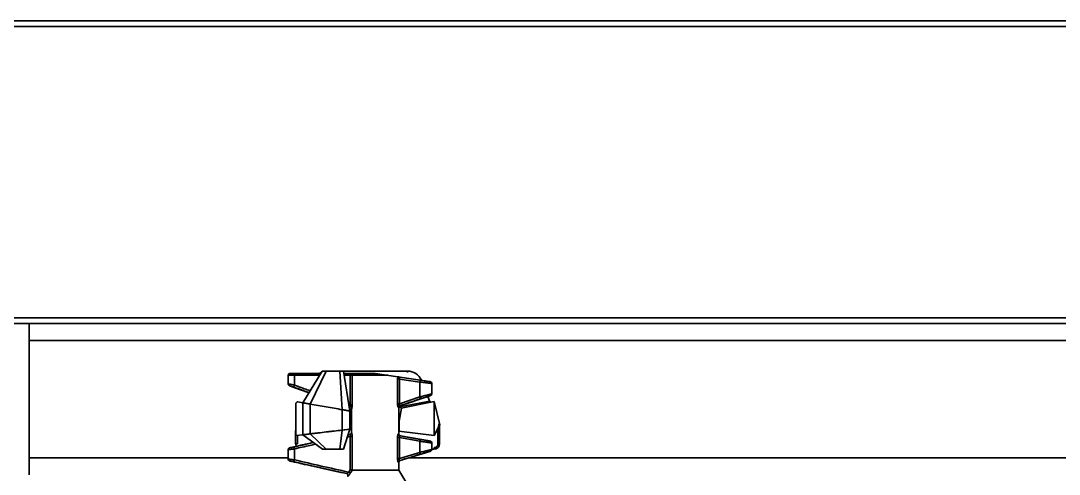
# Model space of a CAD drawing. Header units: millimetres. Extents: x 32496 to 166256, y 3504 to 23939.
# Drawn here: x 45608 to 46157, y 13317 to 13557 of the extents above; entities that cross this region are included whole.
import ezdxf

# ---------------------------------------------------------------- set-up
doc = ezdxf.new("R2010")
doc.units = ezdxf.units.MM
doc.layers.get('0').update_dxf_attribs({"lineweight": 35})

msp = doc.modelspace()

# ---------------------------------------------------------------- linework, layer by layer
at = {"linetype": 'Continuous'}
for p, q in [((52008.64, 13556.575), (40172.64, 13556.575)), ((52132.64, 13553.575), (40172.64, 13553.575)), ((52132.64, 13399.575), (40172.64, 13399.575)), ((52132.64, 13396.575), (40172.64, 13396.575)), ((45612.14, 13316.575), (45612.14, 13396.575)), ((46534.64, 13387.575), (45612.14, 13387.575)), ((45749.14, 13364.583), (45749.14, 13369.175)), ((45749.14, 13369.175), (45765.842, 13369.175)), ((45750.14, 13370.175), (45766.461, 13370.175)), ((45752.441, 13369.175), (45752.441, 13363.961)), ((45756.838, 13354.64), (45767.187, 13371.347)), ((45760.809, 13353.944), (45769.206, 13371.377)), ((45767.187, 13371.347), (45767.206, 13371.377)), ((45767.206, 13371.377), (45778.397, 13371.377)), ((45777.706, 13350.981), (45776.397, 13371.377)), ((45781.706, 13350.281), (45778.397, 13371.377)), ((45812.236, 13371.374), (45778.397, 13371.376)), ((45781.706, 13350.287), (45778.398, 13371.377)), ((45778.585, 13370.175), (45795.065, 13370.175)), ((45778.742, 13369.175), (45801.831, 13369.175)), ((45781.969, 13369.175), (45781.969, 13353.482)), ((45782.953, 13353.483), (45782.953, 13369.175)), ((45795.213, 13370.165), (45823.908, 13365.876)), ((45807.64, 13368.307), (45807.38, 13368.307)), ((45808.162, 13368.196), (45819.01, 13366.58)), ((45812.236, 13371.374), (45812.236, 13370.643)), ((45750.338, 13363.421), (45750.357, 13363.414)), ((45750.357, 13363.414), (45755.11, 13361.719)), ((45806.961, 13367.446), (45806.961, 13354.091)), ((45807.961, 13354.091), (45807.961, 13367.207)), ((45818.809, 13365.591), (45807.961, 13367.207)), ((45818.809, 13365.591), (45818.809, 13357.709)), ((45819.14, 13365.55), (45818.809, 13365.591)), ((45825.14, 13359.435), (45825.14, 13364.82)), ((45755.11, 13361.719), (45760.142, 13359.975)), ((45807.961, 13354.091), (45818.809, 13357.709)), ((45824.04, 13358.324), (45808.322, 13353.065)), ((45818.809, 13357.709), (45819.14, 13357.801)), ((45823.004, 13357.977), (45823.942, 13355.628)), ((45824.048, 13358.327), (45824.04, 13358.324)), ((45753.14, 13337.288), (45753.14, 13354.097)), ((45754.312, 13355.082), (45756.838, 13354.64)), ((45756.838, 13354.64), (45756.838, 13337.725)), ((45760.809, 13338.195), (45760.809, 13353.944)), ((45781.159, 13353.766), (45781.969, 13353.482)), ((45782.007, 13352.409), (45781.336, 13352.641)), ((45781.338, 13352.627), (45781.967, 13352.409)), ((45782.007, 13352.409), (45781.967, 13352.409)), ((45782.953, 13353.483), (45781.969, 13353.482)), ((45807.961, 13354.091), (45806.961, 13354.091)), ((45807.424, 13352.117), (45807.64, 13352.117)), ((45807.64, 13352.117), (45807.64, 13338.175)), ((45809.001, 13351.835), (45807.815, 13344.905)), ((45808.322, 13353.065), (45808.095, 13353.065)), ((45808.131, 13352.414), (45823.074, 13355.374)), ((45826.429, 13355.288), (45808.975, 13351.83)), ((45826.429, 13337.288), (45826.429, 13355.288)), ((45826.429, 13355.288), (45829.34, 13342.988)), ((45777.706, 13350.982), (45777.706, 13340.192)), ((45781.586, 13351.049), (45782.64, 13350.864)), ((45781.706, 13340.665), (45781.706, 13350.281)), ((45781.742, 13350.274), (45781.706, 13350.281)), ((45782.64, 13351.464), (45782.64, 13338.783)), ((45782.64, 13351.464), (45782.678, 13351.464)), ((45781.758, 13340.671), (45782.64, 13340.775)), ((45807.816, 13344.911), (45807.796, 13339.66)), ((45828.735, 13341.804), (45826.429, 13337.288)), ((45828.26, 13340.874), (45828.26, 13332.857)), ((45828.781, 13343.507), (45828.735, 13341.804)), ((45828.735, 13341.804), (45829.02, 13342.361)), ((45829.189, 13342.483), (45828.781, 13343.507)), ((45829.02, 13342.361), (45829.34, 13342.988)), ((45829.261, 13342.112), (45829.26, 13333.073)), ((45753.14, 13340.23), (45753.06, 13340.009)), ((45753.06, 13333.078), (45753.06, 13340.009)), ((45756.838, 13337.725), (45753.14, 13337.288)), ((45754.06, 13332.86), (45754.06, 13337.397)), ((45767.206, 13330.075), (45756.838, 13337.725)), ((45769.206, 13330.075), (45760.809, 13338.195)), ((45776.397, 13330.076), (45777.707, 13340.192)), ((45777.706, 13340.192), (45781.706, 13340.665)), ((45778.397, 13330.075), (45781.706, 13340.665)), ((45778.398, 13330.075), (45781.706, 13340.662)), ((45781.97, 13336.795), (45780.388, 13336.451)), ((45780.735, 13337.556), (45781.89, 13337.805)), ((45780.738, 13337.565), (45781.851, 13337.805)), ((45781.575, 13340.649), (45781.758, 13340.671)), ((45781.851, 13337.805), (45781.89, 13337.805)), ((45781.969, 13336.797), (45781.969, 13319.257)), ((45781.969, 13336.797), (45782.953, 13336.797)), ((45782.677, 13338.783), (45782.64, 13338.783)), ((45782.953, 13318.976), (45782.953, 13336.797)), ((45806.961, 13336.215), (45806.961, 13325.129)), ((45806.961, 13336.215), (45807.961, 13336.215)), ((45807.64, 13338.175), (45807.431, 13338.175)), ((45807.64, 13339.68), (45826.429, 13337.288)), ((45807.961, 13325.129), (45807.961, 13336.215)), ((45818.809, 13334.294), (45807.961, 13336.215)), ((45808.242, 13337.19), (45808.465, 13337.19)), ((45808.242, 13337.19), (45819.037, 13335.279)), ((45823.897, 13334.449), (45808.465, 13337.19)), ((45749.14, 13324.848), (45749.14, 13329.881)), ((45750.46, 13330.995), (45750.358, 13330.972)), ((45752.97, 13331.561), (45750.46, 13330.995)), ((45750.473, 13330.998), (45750.46, 13330.995)), ((45755.225, 13332.054), (45750.473, 13330.998)), ((45752.442, 13330.269), (45752.442, 13324.451)), ((45755.229, 13332.055), (45752.97, 13331.561)), ((45755.227, 13332.054), (45762.418, 13333.608)), ((45767.206, 13330.075), (45778.397, 13330.075)), ((45818.809, 13334.294), (45818.809, 13328.421)), ((45819.14, 13334.245), (45818.809, 13334.294)), ((45823.897, 13334.449), (45823.929, 13334.444)), ((45825.14, 13329.99), (45825.14, 13333.378)), ((45825.14, 13333.378), (45825.14, 13333.378)), ((45825.14, 13330.075), (45826.372, 13330.075)), ((45749.14, 13325.575), (45612.14, 13325.575)), ((45807.961, 13325.129), (45806.961, 13325.129)), ((45807.961, 13325.129), (45818.809, 13328.421)), ((45824.014, 13328.886), (45808.349, 13324.118)), ((46534.64, 13325.575), (45813.138, 13325.575)), ((45818.809, 13328.421), (45819.14, 13328.504)), ((45824.02, 13328.888), (45824.014, 13328.886)), ((45750.455, 13323.731), (45750.468, 13323.729)), ((45750.455, 13323.731), (45752.852, 13323.179)), ((45750.468, 13323.729), (45755.221, 13322.648)), ((45752.852, 13323.179), (45755.224, 13322.648)), ((45755.222, 13322.648), (45779.984, 13317.178)), ((45807.64, 13318.975), (45782.96, 13318.975)), ((45807.425, 13323.161), (45807.64, 13323.161)), ((45807.64, 13323.161), (45807.64, 13318.975)), ((45814.057, 13308.498), (45807.64, 13318.975)), ((45808.349, 13324.118), (45808.122, 13324.118)), ((45780.02, 13317.178), (45779.984, 13317.178))]:
    msp.add_line(p, q, dxfattribs=at)
for points in [[(45749.14, 13364.583), (45749.143, 13364.508), (45749.192, 13364.264), (45749.292, 13364.051), (45749.433, 13363.874), (45749.584, 13363.749), (45749.71, 13363.674), (45749.809, 13363.627), (45749.916, 13363.582), (45750.054, 13363.527), (45750.236, 13363.458), (45750.338, 13363.421)], [(45750.338, 13363.421), (45753.081, 13362.43), (45755.112, 13361.718)], [(45825.14, 13364.82), (45825.139, 13364.871), (45825.1, 13365.1), (45825.013, 13365.307), (45824.889, 13365.483), (45824.74, 13365.62), (45824.588, 13365.715), (45824.458, 13365.769), (45824.373, 13365.794), (45824.319, 13365.807), (45824.273, 13365.817), (45824.224, 13365.826), (45824.17, 13365.835), (45824.109, 13365.845), (45824.04, 13365.856), (45823.962, 13365.868), (45823.909, 13365.876)], [(45824.048, 13358.327), (45824.115, 13358.349), (45824.23, 13358.389), (45824.328, 13358.424), (45824.413, 13358.457), (45824.491, 13358.489), (45824.577, 13358.53), (45824.7, 13358.603), (45824.869, 13358.749), (45825.032, 13358.983), (45825.129, 13359.285), (45825.14, 13359.435)], [(45777.706, 13340.192), (45778.753, 13340.316), (45779.721, 13340.43)], [(45780.553, 13340.529), (45781.175, 13340.602), (45781.575, 13340.649)], [(45750.358, 13330.972), (45750.184, 13330.931), (45750.055, 13330.899), (45749.956, 13330.873), (45749.87, 13330.848), (45749.765, 13330.81), (45749.631, 13330.743), (45749.492, 13330.643), (45749.364, 13330.512), (45749.254, 13330.346), (45749.176, 13330.149), (45749.141, 13329.928), (45749.14, 13329.881)], [(45825.14, 13333.378), (45825.137, 13333.454), (45825.085, 13333.704), (45824.978, 13333.924), (45824.83, 13334.103), (45824.666, 13334.229), (45824.518, 13334.305), (45824.416, 13334.342), (45824.352, 13334.36), (45824.297, 13334.373), (45824.24, 13334.385), (45824.176, 13334.398), (45824.103, 13334.412), (45824.02, 13334.427), (45823.93, 13334.443)], [(45824.02, 13328.888), (45824.12, 13328.919), (45824.237, 13328.956), (45824.334, 13328.988), (45824.418, 13329.018), (45824.501, 13329.051), (45824.601, 13329.099), (45824.738, 13329.187), (45824.906, 13329.347), (45825.052, 13329.581), (45825.132, 13329.869), (45825.14, 13329.99)], [(45749.14, 13324.848), (45749.141, 13324.802), (45749.175, 13324.583), (45749.253, 13324.386), (45749.361, 13324.22), (45749.488, 13324.089), (45749.626, 13323.988), (45749.759, 13323.921), (45749.864, 13323.882), (45749.951, 13323.856), (45750.051, 13323.83), (45750.183, 13323.796), (45750.36, 13323.754), (45750.455, 13323.731)]]:
    msp.add_lwpolyline(points, dxfattribs=at)
for centre, radius, start, end in [((45750.14, 13369.175), 1, 90, 180), ((45769.953, 13363.377), 8, 113.17098, 121.38729), ((45795.065, 13369.175), 1, 81.5, 90), ((45800.309, 13316.11), 52.674, 82.00553, 82.28534), ((45812.236, 13363.374), 8, 23.25029, 89.99658), ((45802.033, 13347.241), 20.828, 73.46364, 73.61402), ((45754.14, 13354.097), 1, 80.0579, 180), ((45781.64, 13351.464), 1, 0, 70.88027), ((45808.64, 13352.117), 1, 108.5, 180), ((43955.966, 18925.508), 5872.181, 288.3854107, 288.4994096), ((45824.871, 13355.999), 1, 201.76164, 273.74529), ((45828.261, 13342.112), 1, 359.99654, 21.76128), ((45781.64, 13338.783), 1, 282.18863, 0), ((45808.64, 13338.175), 1, 180, 259.92929), ((45756.06, 13333.078), 3, 179.99658, 208.27883), ((45826.26, 13333.073), 3, 272.14214, 359.99658), ((46434.42, 12905.837), 772.405, 147.639916, 147.753974), ((46525.226, 12854.653), 875.531, 147.972082, 148.09093), ((45808.64, 13323.161), 1, 106.92929, 180), ((45779.768, 13316.202), 1, 328.51253, 77.54283)]:
    msp.add_arc(centre, radius, start, end, dxfattribs=at)
for points, knots in [([(45752.121, 13370.175), (45752.169, 13370.175), (45752.244, 13370.111), (45752.305, 13370.001), (45752.353, 13369.876), (45752.391, 13369.725), (45752.431, 13369.49), (45752.441, 13369.303), (45752.441, 13369.175)], [0, 0, 0, 0, 0.1311499, 0.2289955, 0.3502589, 0.4925095, 0.6517592, 1, 1, 1, 1]), ([(45781.969, 13369.175), (45781.969, 13369.24), (45781.969, 13369.368), (45781.969, 13369.553), (45781.968, 13369.724), (45781.967, 13369.873), (45781.966, 13369.982), (45781.965, 13370.054), (45781.964, 13370.097), (45781.963, 13370.129), (45781.963, 13370.155), (45781.96, 13370.165), (45781.962, 13370.175), (45781.961, 13370.175)], [0, 0, 0, 0, 0.1948961, 0.3826704, 0.5555007, 0.7069731, 0.8313542, 0.8817877, 0.923755, 0.9568292, 0.9806636, 0.9950905, 1, 1, 1, 1]), ([(45782.953, 13369.175), (45782.953, 13369.305), (45783.003, 13369.567), (45783.219, 13369.899), (45783.543, 13370.123), (45783.801, 13370.175), (45783.928, 13370.175)], [0, 0, 0, 0, 0.2529556, 0.5041446, 0.7529075, 1, 1, 1, 1]), ([(45806.961, 13367.446), (45806.994, 13367.553), (45807.058, 13367.754), (45807.158, 13368.02), (45807.246, 13368.198), (45807.321, 13368.287), (45807.362, 13368.307), (45807.38, 13368.307)], [0, 0, 0, 0, 0.3443564, 0.6444595, 0.8699764, 0.9463914, 1, 1, 1, 1]), ([(45807.635, 13368.272), (45807.678, 13368.266), (45807.854, 13368.241), (45808.03, 13368.216), (45808.162, 13368.196)], [0, 0, 0, 0, 0.2473755, 1, 1, 1, 1]), ([(45808.162, 13368.196), (45808.159, 13368.195), (45808.154, 13368.188), (45808.143, 13368.164), (45808.127, 13368.109), (45808.104, 13368.017), (45808.077, 13367.89), (45808.048, 13367.737), (45808.007, 13367.506), (45807.979, 13367.327), (45807.961, 13367.207)], [0, 0, 0, 0, 0.0079151, 0.0233785, 0.0808465, 0.1755998, 0.3054519, 0.4635384, 0.6395558, 1, 1, 1, 1]), ([(45749.14, 13364.583), (45749.14, 13364.584), (45749.146, 13364.586), (45749.154, 13364.586), (45749.171, 13364.585), (45749.204, 13364.582), (45749.261, 13364.575), (45749.347, 13364.563), (45749.456, 13364.546), (45749.586, 13364.524), (45749.736, 13364.498), (45749.97, 13364.456), (45750.297, 13364.396), (45750.721, 13364.314), (45751.176, 13364.224), (45751.487, 13364.161), (45751.645, 13364.129)], [0, 0, 0, 0, 0.0015097, 0.0052772, 0.0114829, 0.0201367, 0.0447781, 0.0791624, 0.1227527, 0.1746075, 0.2343752, 0.3017205, 0.4544433, 0.6260647, 0.8101413, 1, 1, 1, 1]), ([(45750.125, 13363.567), (45750.083, 13363.579), (45750.024, 13363.596), (45749.951, 13363.615), (45749.907, 13363.626), (45749.872, 13363.634), (45749.845, 13363.639), (45749.828, 13363.64), (45749.817, 13363.642), (45749.813, 13363.638), (45749.817, 13363.633), (45749.826, 13363.627), (45749.844, 13363.617), (45749.87, 13363.605), (45749.905, 13363.589), (45749.966, 13363.563), (45750.017, 13363.543), (45750.053, 13363.529)], [0, 0, 0, 0, 0.2217057, 0.3130887, 0.39015, 0.4518912, 0.4981337, 0.5289437, 0.5446749, 0.5482056, 0.5526561, 0.5718194, 0.606346, 0.6561651, 0.7208986, 0.8001011, 1, 1, 1, 1]), ([(45750.053, 13363.529), (45750.075, 13363.52), (45750.176, 13363.481), (45750.278, 13363.443), (45750.357, 13363.414)], [0, 0, 0, 0, 0.2192726, 1, 1, 1, 1]), ([(45750.457, 13363.467), (45750.426, 13363.476), (45750.316, 13363.511), (45750.205, 13363.544), (45750.125, 13363.567)], [0, 0, 0, 0, 0.2753149, 1, 1, 1, 1]), ([(45751.796, 13363.016), (45751.683, 13363.057), (45751.239, 13363.214), (45750.791, 13363.363), (45750.457, 13363.467)], [0, 0, 0, 0, 0.2559088, 1, 1, 1, 1]), ([(45751.645, 13364.129), (45751.712, 13364.115), (45751.978, 13364.06), (45752.243, 13364.003), (45752.441, 13363.961)], [0, 0, 0, 0, 0.2530762, 1, 1, 1, 1]), ([(45751.796, 13363.016), (45751.845, 13363.007), (45751.935, 13363.056), (45752.033, 13363.154), (45752.165, 13363.33), (45752.309, 13363.6), (45752.402, 13363.838), (45752.441, 13363.961)], [0, 0, 0, 0, 0.1242561, 0.2266007, 0.3570351, 0.6744491, 1, 1, 1, 1]), ([(45755.142, 13361.817), (45754.863, 13361.917), (45753.747, 13362.315), (45752.632, 13362.715), (45751.796, 13363.016)], [0, 0, 0, 0, 0.2504804, 1, 1, 1, 1]), ([(45752.441, 13363.961), (45753.129, 13363.711), (45755.895, 13362.708), (45758.663, 13361.714), (45760.744, 13360.971)], [0, 0, 0, 0, 0.2488211, 1, 1, 1, 1]), ([(45807.909, 13367.223), (45807.809, 13367.253), (45807.618, 13367.306), (45807.351, 13367.377), (45807.136, 13367.425), (45807.01, 13367.445), (45806.961, 13367.446)], [0, 0, 0, 0, 0.3200756, 0.612132, 0.8473354, 1, 1, 1, 1]), ([(45818.809, 13365.591), (45818.827, 13365.712), (45818.855, 13365.891), (45818.896, 13366.123), (45818.926, 13366.277), (45818.953, 13366.403), (45818.973, 13366.488), (45818.988, 13366.536), (45818.996, 13366.559), (45819.003, 13366.572), (45819.008, 13366.579), (45819.01, 13366.58)], [0, 0, 0, 0, 0.3620123, 0.5386943, 0.6972519, 0.8267705, 0.9212753, 0.9541382, 0.9776792, 0.9925796, 1, 1, 1, 1]), ([(45819.01, 13366.58), (45819.289, 13366.538), (45820.338, 13366.383), (45821.388, 13366.234), (45822.16, 13366.125)], [0, 0, 0, 0, 0.2656981, 1, 1, 1, 1]), ([(45825.14, 13364.82), (45825.14, 13364.823), (45825.125, 13364.824), (45825.107, 13364.83), (45825.068, 13364.835), (45825.018, 13364.843), (45824.953, 13364.852), (45824.875, 13364.863), (45824.782, 13364.875), (45824.63, 13364.894), (45824.409, 13364.921), (45824.105, 13364.957), (45823.755, 13364.999), (45823.359, 13365.046), (45822.924, 13365.097), (45822.275, 13365.173), (45821.4, 13365.276), (45820.292, 13365.408), (45819.53, 13365.501), (45819.14, 13365.55)], [0, 0, 0, 0, 0.0013739, 0.0051291, 0.0112698, 0.0197719, 0.0306083, 0.043762, 0.0592312, 0.0770151, 0.1194513, 0.1701604, 0.2285383, 0.2947917, 0.3676848, 0.4461085, 0.6188424, 0.8050943, 1, 1, 1, 1]), ([(45822.16, 13366.125), (45822.336, 13366.1), (45822.906, 13366.02), (45823.477, 13365.94), (45823.87, 13365.882)], [0, 0, 0, 0, 0.309339, 1, 1, 1, 1]), ([(45760.175, 13360.03), (45759.754, 13360.179), (45758.076, 13360.772), (45756.399, 13361.369), (45755.142, 13361.817)], [0, 0, 0, 0, 0.2507038, 1, 1, 1, 1]), ([(45819.179, 13356.761), (45819.176, 13356.762), (45819.17, 13356.769), (45819.154, 13356.792), (45819.129, 13356.845), (45819.09, 13356.934), (45819.041, 13357.055), (45818.986, 13357.202), (45818.906, 13357.423), (45818.847, 13357.594), (45818.809, 13357.709)], [0, 0, 0, 0, 0.008674, 0.0250149, 0.083872, 0.1798754, 0.3097572, 0.4675357, 0.6425661, 1, 1, 1, 1]), ([(45819.14, 13357.801), (45819.519, 13357.906), (45820.268, 13358.111), (45821.359, 13358.404), (45822.23, 13358.634), (45822.878, 13358.804), (45823.317, 13358.919), (45823.717, 13359.024), (45824.074, 13359.119), (45824.385, 13359.202), (45824.645, 13359.274), (45824.828, 13359.325), (45824.946, 13359.361), (45825.014, 13359.382), (45825.067, 13359.4), (45825.106, 13359.414), (45825.127, 13359.424), (45825.14, 13359.431), (45825.14, 13359.435)], [0, 0, 0, 0, 0.1897167, 0.3743229, 0.5450762, 0.6241997, 0.697433, 0.7639102, 0.8234992, 0.8756142, 0.9191041, 0.9535116, 0.967323, 0.9787538, 0.9877392, 0.9942414, 0.9982826, 1, 1, 1, 1]), ([(45824.04, 13358.324), (45823.765, 13358.232), (45823.1, 13358.021), (45821.476, 13357.512), (45820.131, 13357.08), (45819.179, 13356.761)], [0, 0, 0, 0, 0.1702537, 0.4098983, 1, 1, 1, 1]), ([(45756.838, 13354.64), (45756.889, 13354.631), (45757.031, 13354.594), (45757.387, 13354.53), (45757.975, 13354.444), (45758.797, 13354.288), (45759.763, 13354.105), (45760.453, 13354.006), (45760.809, 13353.944)], [0, 0, 0, 0, 0.0387925, 0.1093346, 0.2685572, 0.4812706, 0.7311256, 1, 1, 1, 1]), ([(45782.007, 13352.409), (45782.018, 13352.407), (45782.036, 13352.423), (45782.049, 13352.45), (45782.066, 13352.502), (45782.08, 13352.589), (45782.088, 13352.72), (45782.083, 13352.882), (45782.054, 13353.142), (45782.009, 13353.344), (45781.969, 13353.482)], [0, 0, 0, 0, 0.0287346, 0.0527575, 0.0846305, 0.1732071, 0.2924072, 0.4403427, 0.6106211, 1, 1, 1, 1]), ([(45782.007, 13352.409), (45782.199, 13352.342), (45782.548, 13352.082), (45782.678, 13351.667), (45782.678, 13351.464)], [0, 0, 0, 0, 0.4995831, 1, 1, 1, 1]), ([(45782.953, 13353.483), (45782.953, 13353.352), (45782.948, 13353.096), (45782.927, 13352.723), (45782.894, 13352.378), (45782.852, 13352.075), (45782.806, 13351.825), (45782.766, 13351.656), (45782.734, 13351.556), (45782.714, 13351.507), (45782.699, 13351.478), (45782.684, 13351.464), (45782.678, 13351.464)], [0, 0, 0, 0, 0.190242, 0.3743493, 0.5446266, 0.6961141, 0.8207683, 0.915003, 0.9490892, 0.9744303, 0.9910869, 1, 1, 1, 1]), ([(45807.424, 13352.117), (45807.397, 13352.117), (45807.333, 13352.164), (45807.22, 13352.354), (45807.09, 13352.755), (45806.985, 13353.367), (45806.96, 13353.838), (45806.96, 13354.091)], [0, 0, 0, 0, 0.0385194, 0.10352, 0.3217933, 0.6359713, 1, 1, 1, 1]), ([(45807.424, 13352.117), (45807.424, 13352.321), (45807.552, 13352.738), (45807.903, 13353), (45808.095, 13353.065)], [0, 0, 0, 0, 0.5024001, 1, 1, 1, 1]), ([(45807.961, 13354.091), (45807.925, 13353.957), (45807.887, 13353.76), (45807.882, 13353.507), (45807.897, 13353.351), (45807.93, 13353.226), (45807.974, 13353.133), (45808.029, 13353.074), (45808.075, 13353.062), (45808.095, 13353.065)], [0, 0, 0, 0, 0.3719756, 0.534153, 0.6747573, 0.7908759, 0.8806102, 0.9472285, 1, 1, 1, 1]), ([(45808.131, 13352.414), (45808.262, 13352.293), (45808.453, 13352.127), (45808.704, 13351.946), (45808.816, 13351.878), (45808.869, 13351.855)], [0, 0, 0, 0, 0.5760974, 0.8152472, 1, 1, 1, 1]), ([(45808.869, 13351.855), (45808.889, 13351.846), (45808.923, 13351.833), (45808.961, 13351.827), (45808.975, 13351.83)], [0, 0, 0, 0, 0.5932923, 1, 1, 1, 1]), ([(45823.074, 13355.374), (45823.137, 13355.377), (45823.259, 13355.385), (45823.433, 13355.404), (45823.589, 13355.43), (45823.72, 13355.461), (45823.825, 13355.496), (45823.898, 13355.535), (45823.945, 13355.577), (45823.947, 13355.615), (45823.942, 13355.628)], [0, 0, 0, 0, 0.1986398, 0.3843037, 0.5511645, 0.6943523, 0.8099055, 0.8961055, 0.9549663, 1, 1, 1, 1]), ([(45823.074, 13355.374), (45823.094, 13355.28), (45823.124, 13355.144), (45823.166, 13354.972), (45823.194, 13354.863), (45823.218, 13354.778), (45823.239, 13354.713), (45823.252, 13354.682), (45823.263, 13354.661), (45823.268, 13354.662)], [0, 0, 0, 0, 0.3881742, 0.5643066, 0.7172761, 0.8397423, 0.9279361, 0.9801476, 1, 1, 1, 1]), ([(45777.706, 13350.982), (45777.964, 13350.93), (45778.47, 13350.839), (45779.208, 13350.717), (45779.793, 13350.618), (45780.225, 13350.541), (45780.515, 13350.49), (45780.779, 13350.444), (45781.014, 13350.403), (45781.217, 13350.368), (45781.387, 13350.337), (45781.517, 13350.312), (45781.621, 13350.29), (45781.665, 13350.278), (45781.706, 13350.274), (45781.706, 13350.281)], [0, 0, 0, 0, 0.1935361, 0.3800793, 0.5523941, 0.6312261, 0.7041153, 0.7702931, 0.8291258, 0.8800222, 0.9224587, 0.9560393, 0.9803829, 0.9950482, 1, 1, 1, 1]), ([(45782.639, 13350.799), (45782.549, 13350.728), (45782.375, 13350.598), (45782.157, 13350.451), (45781.997, 13350.359), (45781.895, 13350.31), (45781.813, 13350.28), (45781.762, 13350.271), (45781.742, 13350.274)], [0, 0, 0, 0, 0.3277492, 0.6214865, 0.7484607, 0.8568, 0.9419048, 1, 1, 1, 1]), ([(45782.639, 13341.515), (45782.518, 13341.517), (45782.295, 13341.532), (45782.035, 13341.578), (45781.867, 13341.634), (45781.769, 13341.682), (45781.706, 13341.742), (45781.706, 13341.783)], [0, 0, 0, 0, 0.3596861, 0.6645013, 0.7849601, 0.8802561, 1, 1, 1, 1]), ([(45781.706, 13340.811), (45781.706, 13340.847), (45781.774, 13340.895), (45781.868, 13340.931), (45781.984, 13340.963), (45782.122, 13340.989), (45782.344, 13341.017), (45782.518, 13341.026), (45782.639, 13341.028)], [0, 0, 0, 0, 0.1075942, 0.2013644, 0.3223066, 0.4674069, 0.6323159, 1, 1, 1, 1]), ([(45807.813, 13341.763), (45807.805, 13341.735), (45807.75, 13341.678), (45807.685, 13341.648), (45807.644, 13341.632)], [0, 0, 0, 0, 0.3952284, 1, 1, 1, 1]), ([(45807.644, 13340.933), (45807.683, 13340.921), (45807.744, 13340.898), (45807.801, 13340.855), (45807.811, 13340.832)], [0, 0, 0, 0, 0.6174155, 1, 1, 1, 1]), ([(45807.654, 13344.783), (45807.694, 13344.797), (45807.759, 13344.821), (45807.81, 13344.878), (45807.815, 13344.905)], [0, 0, 0, 0, 0.6090572, 1, 1, 1, 1]), ([(45829.261, 13341.372), (45829.261, 13341.366), (45829.236, 13341.357), (45829.199, 13341.355), (45829.13, 13341.347), (45829.04, 13341.342), (45828.927, 13341.337), (45828.742, 13341.332), (45828.595, 13341.33), (45828.493, 13341.329)], [0, 0, 0, 0, 0.0223985, 0.0761038, 0.163443, 0.2821796, 0.4294178, 0.6014053, 1, 1, 1, 1]), ([(45756.838, 13337.725), (45757.278, 13337.777), (45757.913, 13337.851), (45758.765, 13337.954), (45759.409, 13338.028), (45760.097, 13338.11), (45760.569, 13338.169), (45760.809, 13338.195)], [0, 0, 0, 0, 0.3328149, 0.4797717, 0.6435381, 0.8189137, 1, 1, 1, 1]), ([(45760.809, 13338.195), (45761.514, 13338.269), (45762.922, 13338.435), (45765.737, 13338.78), (45768.553, 13339.112), (45771.37, 13339.442), (45774.186, 13339.776), (45776.298, 13340.026), (45777.706, 13340.192)], [0, 0, 0, 0, 0.1249991, 0.2500017, 0.5000002, 0.6250003, 0.7500002, 1, 1, 1, 1]), ([(45782.677, 13338.783), (45782.677, 13338.673), (45782.639, 13338.446), (45782.471, 13338.142), (45782.21, 13337.913), (45781.997, 13337.828), (45781.89, 13337.805)], [0, 0, 0, 0, 0.2429375, 0.5004261, 0.757661, 1, 1, 1, 1]), ([(45781.969, 13336.796), (45781.995, 13336.927), (45782.026, 13337.169), (45782.017, 13337.485), (45781.972, 13337.688), (45781.93, 13337.782), (45781.901, 13337.806), (45781.89, 13337.805)], [0, 0, 0, 0, 0.3817362, 0.6971355, 0.9081724, 0.9677704, 1, 1, 1, 1]), ([(45782.677, 13338.783), (45782.683, 13338.783), (45782.697, 13338.769), (45782.712, 13338.74), (45782.732, 13338.693), (45782.763, 13338.596), (45782.804, 13338.431), (45782.85, 13338.188), (45782.892, 13337.89), (45782.939, 13337.422), (45782.953, 13337.052), (45782.953, 13336.797)], [0, 0, 0, 0, 0.0088531, 0.0253346, 0.0504794, 0.084314, 0.1769694, 0.3012692, 0.4517801, 0.6227272, 1, 1, 1, 1]), ([(45806.96, 13336.215), (45806.96, 13336.468), (45806.987, 13336.938), (45807.097, 13337.546), (45807.228, 13337.942), (45807.34, 13338.128), (45807.404, 13338.175), (45807.431, 13338.175)], [0, 0, 0, 0, 0.3672247, 0.6807045, 0.8971511, 0.9616539, 1, 1, 1, 1]), ([(45808.242, 13337.19), (45808.133, 13337.21), (45807.914, 13337.29), (45807.643, 13337.519), (45807.469, 13337.83), (45807.431, 13338.063), (45807.431, 13338.175)], [0, 0, 0, 0, 0.2404072, 0.4974987, 0.7560938, 1, 1, 1, 1]), ([(45808.242, 13337.19), (45808.195, 13337.193), (45808.118, 13337.136), (45808.051, 13337.034), (45807.998, 13336.914), (45807.959, 13336.767), (45807.928, 13336.531), (45807.94, 13336.342), (45807.961, 13336.215)], [0, 0, 0, 0, 0.1288067, 0.2254316, 0.3447566, 0.485733, 0.6440301, 1, 1, 1, 1]), ([(45818.809, 13334.294), (45818.83, 13334.414), (45818.863, 13334.593), (45818.91, 13334.824), (45818.944, 13334.977), (45818.975, 13335.102), (45818.998, 13335.186), (45819.014, 13335.235), (45819.023, 13335.258), (45819.029, 13335.271), (45819.035, 13335.278), (45819.037, 13335.279)], [0, 0, 0, 0, 0.361291, 0.5377093, 0.6961402, 0.8257144, 0.9204572, 0.9535016, 0.9772563, 0.992387, 1, 1, 1, 1]), ([(45819.037, 13335.279), (45819.379, 13335.218), (45820.625, 13335), (45821.872, 13334.791), (45822.778, 13334.64)], [0, 0, 0, 0, 0.2743414, 1, 1, 1, 1]), ([(45751.643, 13330.164), (45751.482, 13330.143), (45751.166, 13330.103), (45750.706, 13330.047), (45750.28, 13329.996), (45749.955, 13329.958), (45749.723, 13329.932), (45749.576, 13329.917), (45749.448, 13329.903), (45749.341, 13329.893), (45749.258, 13329.886), (45749.202, 13329.881), (45749.17, 13329.88), (45749.153, 13329.879), (45749.146, 13329.88), (45749.14, 13329.88), (45749.14, 13329.881)], [0, 0, 0, 0, 0.1930006, 0.379219, 0.5512831, 0.7036295, 0.7698668, 0.8287207, 0.8800117, 0.922718, 0.9561668, 0.9803522, 0.9888937, 0.9950062, 0.9986803, 1, 1, 1, 1]), ([(45750.248, 13330.904), (45750.206, 13330.897), (45750.145, 13330.886), (45750.07, 13330.874), (45750.026, 13330.867), (45749.99, 13330.862), (45749.963, 13330.858), (45749.944, 13330.857), (45749.934, 13330.856), (45749.929, 13330.858), (45749.931, 13330.861), (45749.934, 13330.862), (45749.943, 13330.866), (45749.959, 13330.871), (45749.985, 13330.879), (45750.019, 13330.889), (45750.082, 13330.905), (45750.133, 13330.918), (45750.169, 13330.927)], [0, 0, 0, 0, 0.226859, 0.3199408, 0.3985905, 0.4622214, 0.5105119, 0.5432391, 0.5603161, 0.5634298, 0.5662985, 0.5725446, 0.5826196, 0.614459, 0.661876, 0.7246772, 0.802359, 1, 1, 1, 1]), ([(45750.169, 13330.927), (45750.191, 13330.932), (45750.292, 13330.956), (45750.394, 13330.98), (45750.473, 13330.998)], [0, 0, 0, 0, 0.2179614, 1, 1, 1, 1]), ([(45750.588, 13330.968), (45750.557, 13330.962), (45750.444, 13330.94), (45750.33, 13330.919), (45750.248, 13330.904)], [0, 0, 0, 0, 0.2762572, 1, 1, 1, 1]), ([(45751.912, 13331.246), (45751.8, 13331.221), (45751.359, 13331.124), (45750.918, 13331.033), (45750.588, 13330.968)], [0, 0, 0, 0, 0.2548932, 1, 1, 1, 1]), ([(45752.442, 13330.269), (45752.376, 13330.26), (45752.11, 13330.224), (45751.844, 13330.19), (45751.643, 13330.164)], [0, 0, 0, 0, 0.2452401, 1, 1, 1, 1]), ([(45751.911, 13331.246), (45752.188, 13331.308), (45753.296, 13331.556), (45754.405, 13331.804), (45755.237, 13331.989)], [0, 0, 0, 0, 0.249467, 1, 1, 1, 1]), ([(45751.912, 13331.246), (45751.96, 13331.252), (45752.045, 13331.198), (45752.13, 13331.094), (45752.242, 13330.913), (45752.353, 13330.634), (45752.417, 13330.393), (45752.442, 13330.269)], [0, 0, 0, 0, 0.124932, 0.2264565, 0.3552857, 0.6714517, 1, 1, 1, 1]), ([(45763.56, 13332.755), (45762.627, 13332.548), (45758.919, 13331.725), (45755.214, 13330.894), (45752.442, 13330.267)], [0, 0, 0, 0, 0.2517412, 1, 1, 1, 1]), ([(45754.06, 13332.86), (45753.937, 13332.86), (45753.754, 13332.867), (45753.518, 13332.894), (45753.362, 13332.92), (45753.232, 13332.954), (45753.131, 13332.992), (45753.06, 13333.042), (45753.06, 13333.078)], [0, 0, 0, 0, 0.3500091, 0.5211106, 0.6755103, 0.8032545, 0.8988601, 1, 1, 1, 1]), ([(45758.729, 13332.798), (45758.432, 13332.736), (45757.265, 13332.491), (45756.098, 13332.242), (45755.229, 13332.055)], [0, 0, 0, 0, 0.2543098, 1, 1, 1, 1]), ([(45755.237, 13331.989), (45755.835, 13332.122), (45758.239, 13332.655), (45760.645, 13333.185), (45762.451, 13333.582)], [0, 0, 0, 0, 0.2488814, 1, 1, 1, 1]), ([(45825.14, 13333.378), (45825.14, 13333.381), (45825.125, 13333.383), (45825.107, 13333.39), (45825.068, 13333.396), (45825.018, 13333.406), (45824.952, 13333.416), (45824.874, 13333.429), (45824.78, 13333.443), (45824.629, 13333.466), (45824.406, 13333.499), (45824.102, 13333.542), (45823.751, 13333.592), (45823.355, 13333.647), (45822.919, 13333.708), (45822.271, 13333.798), (45821.396, 13333.92), (45820.29, 13334.078), (45819.529, 13334.188), (45819.14, 13334.245)], [0, 0, 0, 0, 0.0014181, 0.0052114, 0.0113944, 0.0199441, 0.0308332, 0.0440436, 0.0595725, 0.0774179, 0.1199782, 0.1708061, 0.2292911, 0.2956234, 0.3685586, 0.4469802, 0.619567, 0.8055249, 1, 1, 1, 1]), ([(45819.14, 13328.504), (45819.521, 13328.6), (45820.272, 13328.787), (45821.367, 13329.054), (45822.239, 13329.264), (45822.888, 13329.419), (45823.326, 13329.523), (45823.725, 13329.619), (45824.081, 13329.705), (45824.39, 13329.78), (45824.649, 13329.845), (45824.83, 13329.892), (45824.948, 13329.924), (45825.015, 13329.943), (45825.067, 13329.959), (45825.106, 13329.972), (45825.126, 13329.981), (45825.14, 13329.987), (45825.14, 13329.99)], [0, 0, 0, 0, 0.1904998, 0.3757098, 0.5467467, 0.6259005, 0.699034, 0.7653485, 0.8249133, 0.8768085, 0.9198725, 0.9540872, 0.9677931, 0.9791181, 0.9880024, 0.9944095, 0.9983643, 1, 1, 1, 1]), ([(45822.778, 13334.64), (45822.89, 13334.621), (45823.264, 13334.558), (45823.637, 13334.495), (45823.897, 13334.449)], [0, 0, 0, 0, 0.3023915, 1, 1, 1, 1]), ([(45826.372, 13330.075), (45826.371, 13330.075), (45826.373, 13330.083), (45826.371, 13330.091), (45826.371, 13330.11), (45826.37, 13330.134), (45826.368, 13330.166), (45826.365, 13330.22), (45826.363, 13330.303), (45826.366, 13330.418), (45826.363, 13330.553), (45826.342, 13330.7), (45826.341, 13330.806), (45826.352, 13330.858)], [0, 0, 0, 0, 0.0045741, 0.0182013, 0.0407833, 0.0722223, 0.1123612, 0.1608004, 0.2808017, 0.4289024, 0.6017893, 0.7959183, 1, 1, 1, 1]), ([(45826.352, 13330.858), (45826.607, 13330.868), (45826.99, 13330.966), (45827.435, 13331.221), (45827.723, 13331.474), (45827.956, 13331.777), (45828.188, 13332.226), (45828.259, 13332.607), (45828.26, 13332.857)], [0, 0, 0, 0, 0.252238, 0.3782813, 0.5036989, 0.6287225, 0.7531675, 1, 1, 1, 1]), ([(45829.26, 13333.073), (45829.26, 13333.038), (45829.189, 13332.987), (45829.089, 13332.949), (45828.958, 13332.915), (45828.802, 13332.889), (45828.566, 13332.863), (45828.383, 13332.856), (45828.26, 13332.856)], [0, 0, 0, 0, 0.1011401, 0.1967447, 0.3244876, 0.4788861, 0.6499873, 1, 1, 1, 1]), ([(45749.14, 13324.848), (45749.14, 13324.849), (45749.146, 13324.849), (45749.153, 13324.85), (45749.17, 13324.849), (45749.202, 13324.847), (45749.257, 13324.843), (45749.341, 13324.835), (45749.447, 13324.825), (45749.575, 13324.811), (45749.722, 13324.795), (45749.953, 13324.769), (45750.279, 13324.73), (45750.704, 13324.679), (45751.163, 13324.621), (45751.479, 13324.58), (45751.64, 13324.559)], [0, 0, 0, 0, 0.0013443, 0.0050187, 0.0110926, 0.01956, 0.0436616, 0.0772947, 0.1199731, 0.1708846, 0.229788, 0.2964446, 0.4481743, 0.6209467, 0.8065352, 1, 1, 1, 1]), ([(45751.64, 13324.559), (45751.708, 13324.55), (45751.975, 13324.514), (45752.242, 13324.479), (45752.442, 13324.451)], [0, 0, 0, 0, 0.2541294, 1, 1, 1, 1]), ([(45751.907, 13323.475), (45751.955, 13323.469), (45752.041, 13323.522), (45752.127, 13323.626), (45752.239, 13323.808), (45752.351, 13324.086), (45752.416, 13324.327), (45752.442, 13324.451)], [0, 0, 0, 0, 0.1250349, 0.2266923, 0.3555787, 0.6717378, 1, 1, 1, 1]), ([(45752.442, 13324.453), (45757.166, 13323.359), (45766.732, 13321.183), (45776.305, 13319.038), (45781.148, 13317.959)], [0, 0, 0, 0, 0.4942711, 1, 1, 1, 1]), ([(45807.425, 13323.161), (45807.399, 13323.161), (45807.334, 13323.208), (45807.221, 13323.396), (45807.092, 13323.796), (45806.986, 13324.406), (45806.96, 13324.877), (45806.96, 13325.129)], [0, 0, 0, 0, 0.0384968, 0.1033816, 0.3211703, 0.6352199, 1, 1, 1, 1]), ([(45807.961, 13325.129), (45807.928, 13324.997), (45807.894, 13324.802), (45807.896, 13324.554), (45807.916, 13324.4), (45807.952, 13324.276), (45807.999, 13324.185), (45808.055, 13324.127), (45808.102, 13324.115), (45808.122, 13324.118)], [0, 0, 0, 0, 0.3690876, 0.5303809, 0.6706934, 0.7871905, 0.8779589, 0.9460495, 1, 1, 1, 1]), ([(45819.153, 13327.464), (45819.15, 13327.465), (45819.144, 13327.472), (45819.129, 13327.495), (45819.105, 13327.548), (45819.069, 13327.638), (45819.024, 13327.76), (45818.972, 13327.908), (45818.898, 13328.131), (45818.844, 13328.304), (45818.809, 13328.421)], [0, 0, 0, 0, 0.0084764, 0.0245984, 0.0830805, 0.1788586, 0.3086876, 0.4665866, 0.6418695, 1, 1, 1, 1]), ([(45824.014, 13328.886), (45823.74, 13328.802), (45823.076, 13328.611), (45821.453, 13328.148), (45820.107, 13327.754), (45819.153, 13327.464)], [0, 0, 0, 0, 0.1696189, 0.408883, 1, 1, 1, 1]), ([(45750.237, 13323.826), (45750.195, 13323.833), (45750.136, 13323.844), (45750.062, 13323.856), (45750.019, 13323.863), (45749.984, 13323.868), (45749.957, 13323.872), (45749.939, 13323.872), (45749.93, 13323.874), (45749.925, 13323.871), (45749.927, 13323.869), (45749.93, 13323.868), (45749.938, 13323.864), (45749.954, 13323.858), (45749.98, 13323.85), (45750.013, 13323.841), (45750.075, 13323.824), (45750.125, 13323.811), (45750.161, 13323.802)], [0, 0, 0, 0, 0.2266437, 0.3195103, 0.3978997, 0.461247, 0.5092421, 0.5416674, 0.5584561, 0.5615029, 0.5645314, 0.570948, 0.5811776, 0.6132627, 0.6608161, 0.7236422, 0.8013826, 1, 1, 1, 1]), ([(45750.161, 13323.802), (45750.183, 13323.797), (45750.286, 13323.772), (45750.388, 13323.747), (45750.468, 13323.729)], [0, 0, 0, 0, 0.2182754, 1, 1, 1, 1]), ([(45750.569, 13323.762), (45750.538, 13323.768), (45750.428, 13323.79), (45750.317, 13323.811), (45750.237, 13323.826)], [0, 0, 0, 0, 0.2763988, 1, 1, 1, 1]), ([(45751.907, 13323.475), (45751.794, 13323.501), (45751.349, 13323.601), (45750.902, 13323.696), (45750.569, 13323.762)], [0, 0, 0, 0, 0.2556799, 1, 1, 1, 1]), ([(45755.23, 13322.716), (45754.953, 13322.779), (45753.845, 13323.031), (45752.737, 13323.284), (45751.907, 13323.475)], [0, 0, 0, 0, 0.2505303, 1, 1, 1, 1]), ([(45755.224, 13322.648), (45755.481, 13322.591), (45756.524, 13322.362), (45757.568, 13322.135), (45758.355, 13321.967)], [0, 0, 0, 0, 0.2461336, 1, 1, 1, 1]), ([(45780.02, 13317.178), (45775.846, 13318.099), (45767.58, 13319.932), (45759.318, 13321.786), (45755.23, 13322.716)], [0, 0, 0, 0, 0.5048844, 1, 1, 1, 1]), ([(45781.969, 13319.257), (45782.079, 13319.226), (45782.407, 13319.132), (45782.734, 13319.037), (45782.953, 13318.976)], [0, 0, 0, 0, 0.3335779, 1, 1, 1, 1]), ([(45782.96, 13318.975), (45782.959, 13318.975), (45782.956, 13318.976), (45782.954, 13318.976), (45782.953, 13318.976)], [0, 0, 0, 0, 0.4968849, 1, 1, 1, 1]), ([(45807.425, 13323.161), (45807.425, 13323.37), (45807.559, 13323.796), (45807.925, 13324.056), (45808.122, 13324.118)], [0, 0, 0, 0, 0.502454, 1, 1, 1, 1]), ([(45780.02, 13317.178), (45780.026, 13317.178), (45780.042, 13317.182), (45780.07, 13317.194), (45780.108, 13317.213), (45780.18, 13317.251), (45780.288, 13317.315), (45780.438, 13317.411), (45780.606, 13317.526), (45780.85, 13317.704), (45781.03, 13317.852), (45781.148, 13317.958)], [0, 0, 0, 0, 0.0126787, 0.0347717, 0.066113, 0.1064113, 0.2111726, 0.3414572, 0.492254, 0.6558253, 1, 1, 1, 1]), ([(45780.02, 13317.178), (45780.119, 13317.156), (45780.321, 13317.078), (45780.58, 13316.863), (45780.76, 13316.557), (45780.803, 13316.319), (45780.803, 13316.202)], [0, 0, 0, 0, 0.2247052, 0.4746072, 0.7383258, 1, 1, 1, 1]), ([(45781.998, 13317.435), (45781.927, 13317.32), (45781.783, 13317.096), (45781.563, 13316.775), (45781.348, 13316.48), (45781.149, 13316.22), (45780.995, 13316.029), (45780.885, 13315.901), (45780.817, 13315.825), (45780.76, 13315.764), (45780.715, 13315.719), (45780.682, 13315.693), (45780.663, 13315.679), (45780.656, 13315.679)], [0, 0, 0, 0, 0.182859, 0.3602172, 0.526195, 0.6764043, 0.8038242, 0.8577708, 0.9041739, 0.9419293, 0.9706037, 0.9899638, 1, 1, 1, 1]), ([(45781.148, 13317.958), (45781.331, 13317.843), (45781.579, 13317.688), (45781.863, 13317.515), (45781.963, 13317.454), (45781.998, 13317.435)], [0, 0, 0, 0, 0.65043, 0.8778762, 1, 1, 1, 1])]:
    msp.add_open_spline(points, degree=3, knots=knots, dxfattribs=at)
for points in [[(45777.706, 13350.982), (45774.89, 13351.474), (45769.258, 13352.463), (45763.625, 13353.449), (45760.809, 13353.944)], [(45819.153, 13327.464), (45815.476, 13326.346), (45811.8, 13325.229), (45808.122, 13324.118)]]:
    msp.add_open_spline(points, degree=3, dxfattribs=at)

doc.saveas('drawing.dxf')
